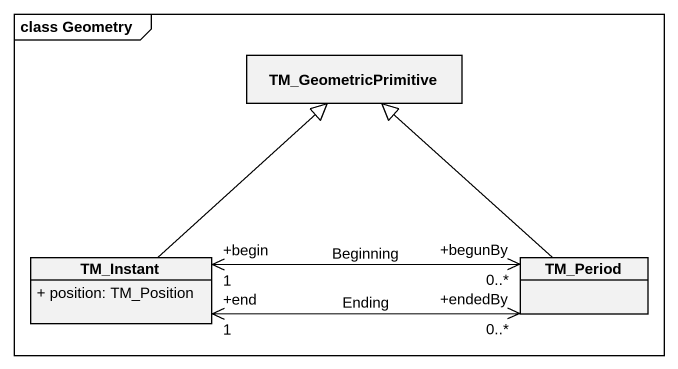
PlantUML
@startuml
mainframe class Geometry
hide circle
hide empty members
skinparam classAttributeIconSize 0
class TM_GeometricPrimitive
class TM_Instant {
  + position: TM_Position
}
class TM_Period
TM_Instant -up-|> TM_GeometricPrimitive
TM_Instant "+begin\n1" <-right-> "+begunBy\n0..*" TM_Period : Beginning
TM_Instant "+end\n1" <-right-> "+endedBy\n0..*" TM_Period : Ending
TM_Period -up-|> TM_GeometricPrimitive
@enduml
